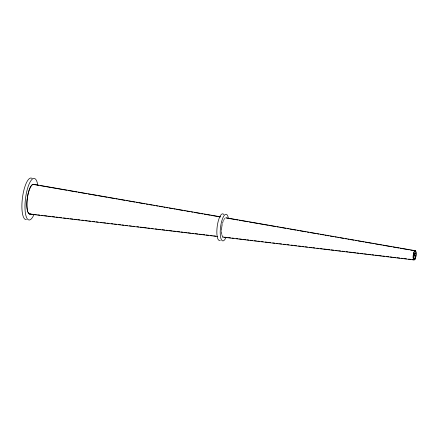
<?xml version="1.0" encoding="UTF-8"?>
<svg xmlns="http://www.w3.org/2000/svg" width="438" height="438" viewBox="0 0 438 438"><rect width="100%" height="100%" fill="white"/><g stroke="black" fill="none" stroke-linecap="round" stroke-linejoin="round"><path stroke-width="0.66" d="M413.91 253.213L415.235 253.263A3.154 0.92 -82.8 0 0 413.866 256.411A3.154 0.92 -82.8 0 0 414.529 259.499A3.154 0.92 -82.8 0 0 415.782 255.814L413.724 255.425M30.244 213.974L32.281 214.215M33.638 214.379L36.354 214.702M37.712 214.866L39.754 215.107M41.112 215.272L43.148 215.512M44.506 215.677L47.222 216M48.58 216.158L50.622 216.405M51.98 216.564L54.695 216.892M56.053 217.051L58.09 217.297M59.448 217.456L61.484 217.702M63.526 217.943L65.563 218.184M66.921 218.348L68.958 218.589M70.315 218.754L73.037 219.077M74.394 219.241L76.431 219.482M77.789 219.646L79.826 219.887M81.862 220.133L83.899 220.374M85.262 220.538L87.299 220.779M88.657 220.944L90.693 221.185M92.73 221.425L94.767 221.672M96.13 221.831L98.167 222.077M100.203 222.318L102.24 222.559M103.598 222.723L105.635 222.964M106.998 223.128L109.035 223.369M111.071 223.615L113.108 223.856M114.466 224.021L116.503 224.261M118.545 224.508L120.581 224.749M121.939 224.913L123.976 225.154M125.334 225.318L127.37 225.559M129.413 225.8L131.449 226.046M132.807 226.205L134.844 226.451M136.88 226.692L138.917 226.939M140.28 227.098L142.317 227.344M143.675 227.503L146.391 227.826M147.748 227.99L149.785 228.231M151.143 228.395L153.185 228.636M155.222 228.882L157.258 229.123M158.616 229.288L160.653 229.528M162.011 229.693L164.732 230.016M166.09 230.18L168.126 230.421M169.484 230.58L172.2 230.908M173.558 231.067L175.6 231.313M176.957 231.472L179.673 231.795M181.031 231.959L183.068 232.2M184.425 232.364L186.468 232.605M187.825 232.77L190.541 233.093M191.899 233.257L193.935 233.498M195.293 233.662L198.014 233.985M199.372 234.149L201.409 234.39M202.767 234.554L204.803 234.795M206.161 234.96L208.882 235.283M210.24 235.441L212.277 235.688M213.635 235.847L215.671 236.093M224.502 237.144L227.218 237.467M228.576 237.631L230.618 237.872M231.976 238.037L234.012 238.277M236.049 238.524L238.086 238.765M239.444 238.929L241.486 239.17M242.844 239.334L245.559 239.657M246.917 239.816L248.954 240.062M250.312 240.221L252.354 240.467M254.39 240.708L256.427 240.955M257.785 241.114L259.822 241.36M261.179 241.519L263.216 241.765M265.258 242.006L267.295 242.247M268.653 242.411L270.689 242.652M272.726 242.898L274.768 243.139M276.126 243.304L278.163 243.544M279.521 243.709L281.557 243.95M283.594 244.196L285.631 244.437M286.994 244.601L289.031 244.842M291.067 245.083L293.104 245.329M294.462 245.488L296.499 245.734M298.541 245.975L300.577 246.222M301.935 246.38L303.972 246.627M305.33 246.786L307.366 247.032M309.409 247.273L311.445 247.514M312.803 247.678L314.84 247.919M316.877 248.165L318.913 248.406M320.277 248.57L322.313 248.811M323.671 248.976L326.387 249.299M327.744 249.457L329.781 249.704M331.144 249.863L333.86 250.191M335.218 250.35L337.255 250.596M338.612 250.755L340.649 251.001M342.012 251.16L344.728 251.483M346.086 251.647L348.122 251.888M349.48 252.053L352.196 252.376M353.559 252.54L355.596 252.781M356.954 252.945L358.99 253.186M360.348 253.35L363.064 253.673M364.427 253.837L366.464 254.078M367.821 254.243L370.537 254.566M371.895 254.724L373.932 254.971M375.289 255.13L377.332 255.376M378.689 255.535L381.405 255.863M382.763 256.022L384.799 256.268M386.157 256.427L388.878 256.75M390.236 256.914L392.273 257.155M393.631 257.32L395.667 257.56M397.025 257.725L399.746 258.048M401.104 258.212L403.141 258.453M404.498 258.617L406.535 258.858M408.572 259.099L410.614 259.345M411.972 259.504L414.009 259.75M29.538 214.094L217.681 236.536M222.438 237.106L413.981 259.953M413.751 255.546L415.782 255.814A3.05 0.892 -82.8 0 1 414.54 259.4A3.05 0.892 -82.8 0 1 413.899 256.411A3.05 0.892 -82.8 0 1 415.219 253.361L415.257 253.383M33.66 184.305L220.418 216.788M225.811 217.73L415.262 250.684A4.681 1.369 -82.8 0 1 415.454 257.949A4.681 1.369 -82.8 0 1 413.149 257.32A4.681 1.369 -82.8 0 1 415.262 250.684M39.026 185.444L33.633 184.507A14.843 4.342 -82.8 0 0 29.669 188.871M40.378 185.679L66.669 190.256M68.021 190.486L76.781 192.014M78.134 192.249L86.899 193.771M88.246 194.007L97.012 195.529M98.358 195.764L107.124 197.292M108.471 197.527L114.537 198.578M115.889 198.814L117.236 199.049M118.583 199.285L124.655 200.341M126.002 200.571L127.348 200.807M128.695 201.042L134.767 202.099M136.114 202.334L137.461 202.57M138.813 202.799L144.879 203.856M146.226 204.092L147.573 204.327M148.925 204.562L152.293 205.148M153.645 205.384L154.992 205.614M156.339 205.849L157.691 206.084M159.038 206.32L162.41 206.906M163.757 207.141L165.104 207.377M166.451 207.612L167.803 207.842M169.15 208.077L172.523 208.663M173.87 208.899L175.216 209.134M176.569 209.369L182.635 210.426M183.982 210.662L185.329 210.892M186.681 211.127L190.048 211.713M191.401 211.948L192.747 212.184M194.094 212.419L200.166 213.476M201.513 213.706L202.86 213.941M204.207 214.177L210.278 215.233M211.625 215.469L220.391 216.991M226.457 218.047L237.922 220.04M239.268 220.276L248.034 221.798M249.381 222.033L258.146 223.561M259.493 223.796L268.259 225.318M269.605 225.554L275.677 226.61M277.024 226.84L278.371 227.076M279.723 227.311L285.79 228.368M287.136 228.603L288.483 228.839M289.836 229.069L295.902 230.125M297.249 230.361L298.601 230.596M299.948 230.831L306.014 231.883M307.361 232.118L308.713 232.354M310.06 232.589L316.126 233.646M317.479 233.881L318.826 234.111M320.173 234.346L323.545 234.932M324.892 235.168L326.239 235.403M327.591 235.639L328.938 235.874M330.285 236.109L333.657 236.695M335.004 236.925L336.357 237.161M337.703 237.396L339.05 237.631M340.397 237.867L343.77 238.453M345.117 238.688L346.469 238.924M347.816 239.153L349.163 239.389M350.515 239.624L353.882 240.21M355.234 240.446L356.581 240.681M357.928 240.916L361.301 241.502M362.648 241.738L363.994 241.973M365.347 242.203L371.413 243.26M372.76 243.495L374.112 243.731M375.459 243.966L381.525 245.017M382.872 245.253L391.638 246.78M392.99 247.016L399.056 248.067M400.403 248.302L409.169 249.83M410.515 250.06L415.235 250.881A4.479 1.309 -82.8 0 1 415.421 257.834A4.479 1.309 -82.8 0 1 413.209 257.232A4.479 1.309 -82.8 0 1 415.235 250.881M225.86 237.714A13.43 3.926 -82.8 0 1 220.517 236.668A13.43 3.926 -82.8 0 1 222.712 218.234A13.43 3.926 -82.8 0 1 228.247 217.67M220.292 240.259A13.43 3.926 -82.8 0 1 217.259 226.107A13.43 3.926 -82.8 0 1 223.851 214.582M223.177 236.843A9.362 2.737 -82.8 0 1 222.531 236.339M222.252 235.858A9.362 2.737 -82.8 0 1 222.017 235.233M221.82 234.483A9.362 2.737 -82.8 0 1 221.508 231.576M221.508 230.448A9.362 2.737 -82.8 0 1 222.219 224.475M222.488 223.358A9.362 2.737 -82.8 0 1 223.128 221.36M223.484 220.511A9.362 2.737 -82.8 0 1 223.856 219.783M224.24 219.192A9.362 2.737 -82.8 0 1 225.012 218.442M30.715 213.892A15.045 4.402 -82.8 0 1 27.189 199.005A15.045 4.402 -82.8 0 1 34.202 184.584M29.565 213.892A14.843 4.342 -82.8 0 1 28.098 212.331M27.72 211.346A14.843 4.342 -82.8 0 1 29.483 189.336M37.745 185.017A20.947 6.127 -82.8 0 0 26.581 192.255L26.061 194.877A20.947 6.127 -82.8 0 0 26.384 217.073A20.947 6.127 -82.8 0 0 33.786 215.014M26.439 219.58A20.947 6.127 -82.8 0 1 22.546 197.177A20.947 6.127 -82.8 0 1 32.138 178.469"/></g></svg>
